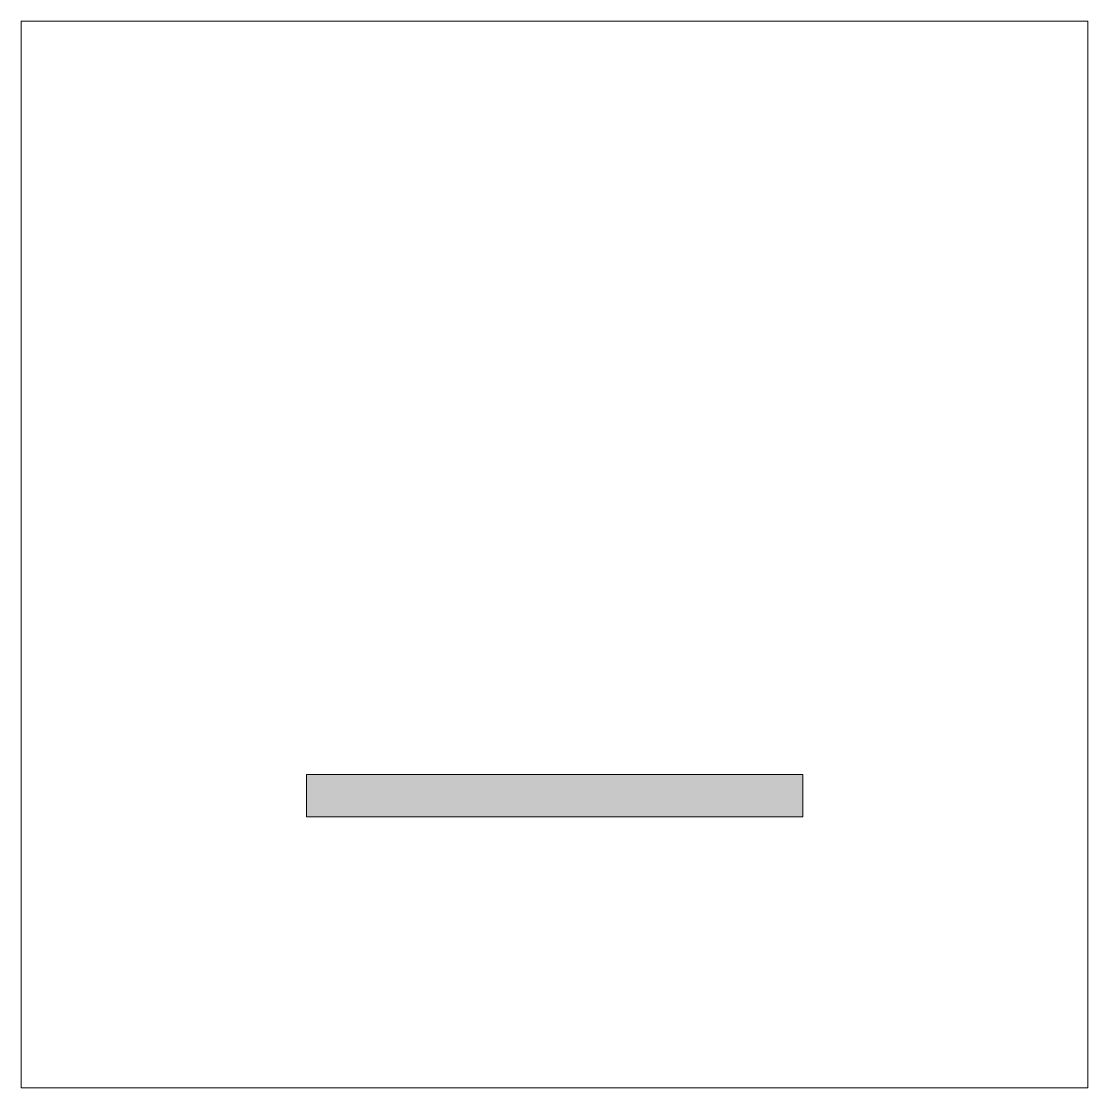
# Model space of a CAD drawing. Extents: x 283 to 887, y -672 to -68.
import ezdxf

# ---------------------------------------------------------------- set-up
doc = ezdxf.new("R2010")
doc.units = 0
doc.header["$MEASUREMENT"] = 0
doc.layers.add('Layer 1', color=7, linetype='Continuous', lineweight=0)
picture_1 = doc.add_image_def('image1.png', size_in_pixel=(2000, 2000))

msp = doc.modelspace()

# ---------------------------------------------------------------- hatches: boundary and pattern name
at = {"layer": 'Layer 1', "true_color": 0xf6f6f6, "transparency": 33554687}
h = msp.add_hatch(color=7, dxfattribs=at)
h.dxf.hatch_style = 2
h.paths.add_polyline_path([(725.5, -518.5), (444.5, -518.5), (444.5, -494.5), (725.5, -494.5)])

# ---------------------------------------------------------------- linework, layer by layer
at = {"layer": 'Layer 1'}
msp.add_lwpolyline([(725.5, -518.5), (444.5, -518.5), (444.5, -494.5), (725.5, -494.5)], close=True, dxfattribs=at)

# ---------------------------------------------------------------- pictures from other files: only their frames are drawn
image = msp.add_image(picture_1, insert=(283, -671.86), size_in_units=(603.86, 603.86), dxfattribs=at)

doc.saveas('drawing.dxf')
